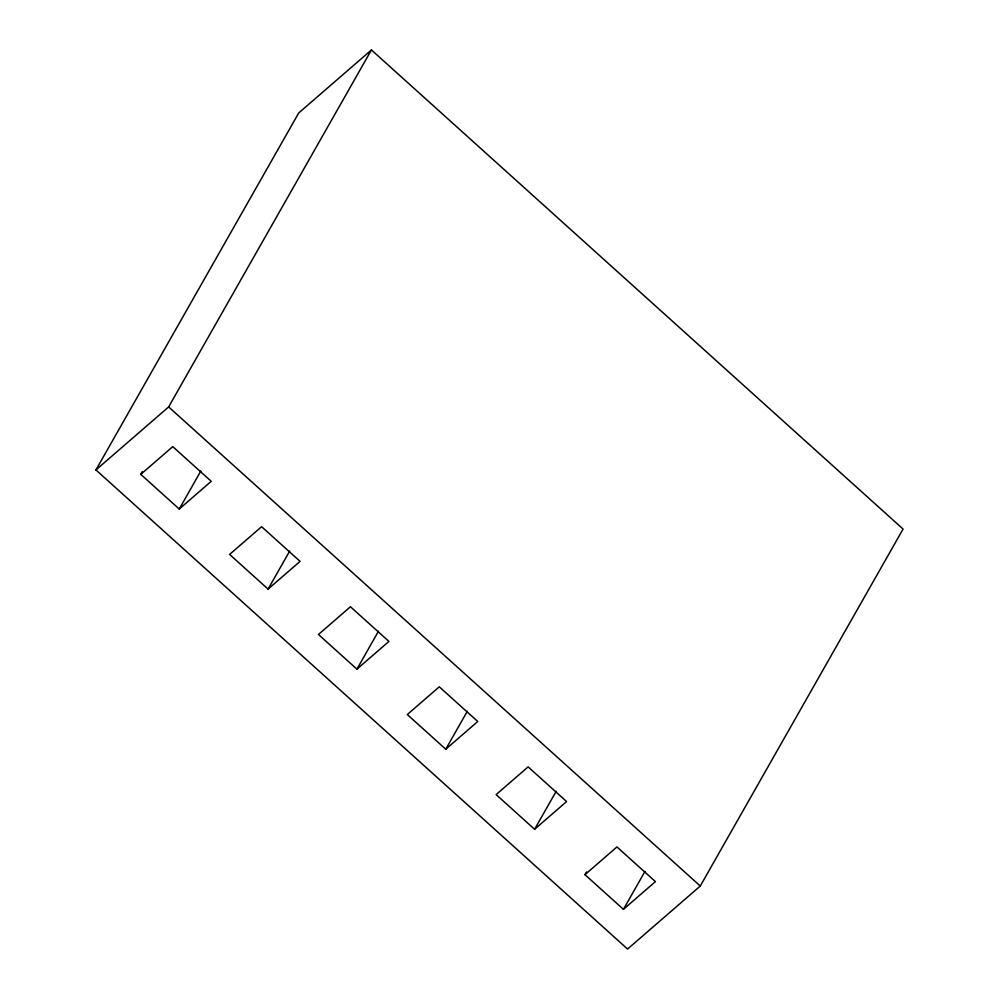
<?xml version="1.0" encoding="UTF-8"?>
<svg xmlns="http://www.w3.org/2000/svg" width="999" height="999" viewBox="0 0 999 999"><rect width="100%" height="100%" fill="white"/><g stroke="black" fill="none" stroke-linecap="round" stroke-linejoin="round"><path stroke-width="1.5" d="M95.929 469.942L298.726 112.962L371.428 49.95L903.071 529.058L700.274 886.038L627.572 949.05L95.929 469.942L168.644 406.93L371.428 49.95M140.772 474.363L172.765 446.64L211.239 481.306L179.246 509.04L140.772 474.363L142.308 471.653M179.246 509.04L200.824 471.066M268.082 589.098L300.075 561.376L261.601 526.698L229.608 554.42L268.082 589.098L289.66 551.123M356.93 669.155L388.923 641.433L350.449 606.755L318.456 634.49L356.93 669.155L378.496 631.181M445.766 749.225L477.759 721.49L439.285 686.825L407.292 714.547L445.766 749.225L467.332 711.238M534.602 829.282L566.595 801.548L528.121 766.882L496.128 794.605L534.602 829.282L556.181 791.308M584.964 874.674L616.957 846.94L655.431 881.618L623.438 909.34L584.964 874.674L586.513 871.952M623.438 909.34L645.017 871.365M168.644 406.93L700.274 886.038"/></g></svg>
